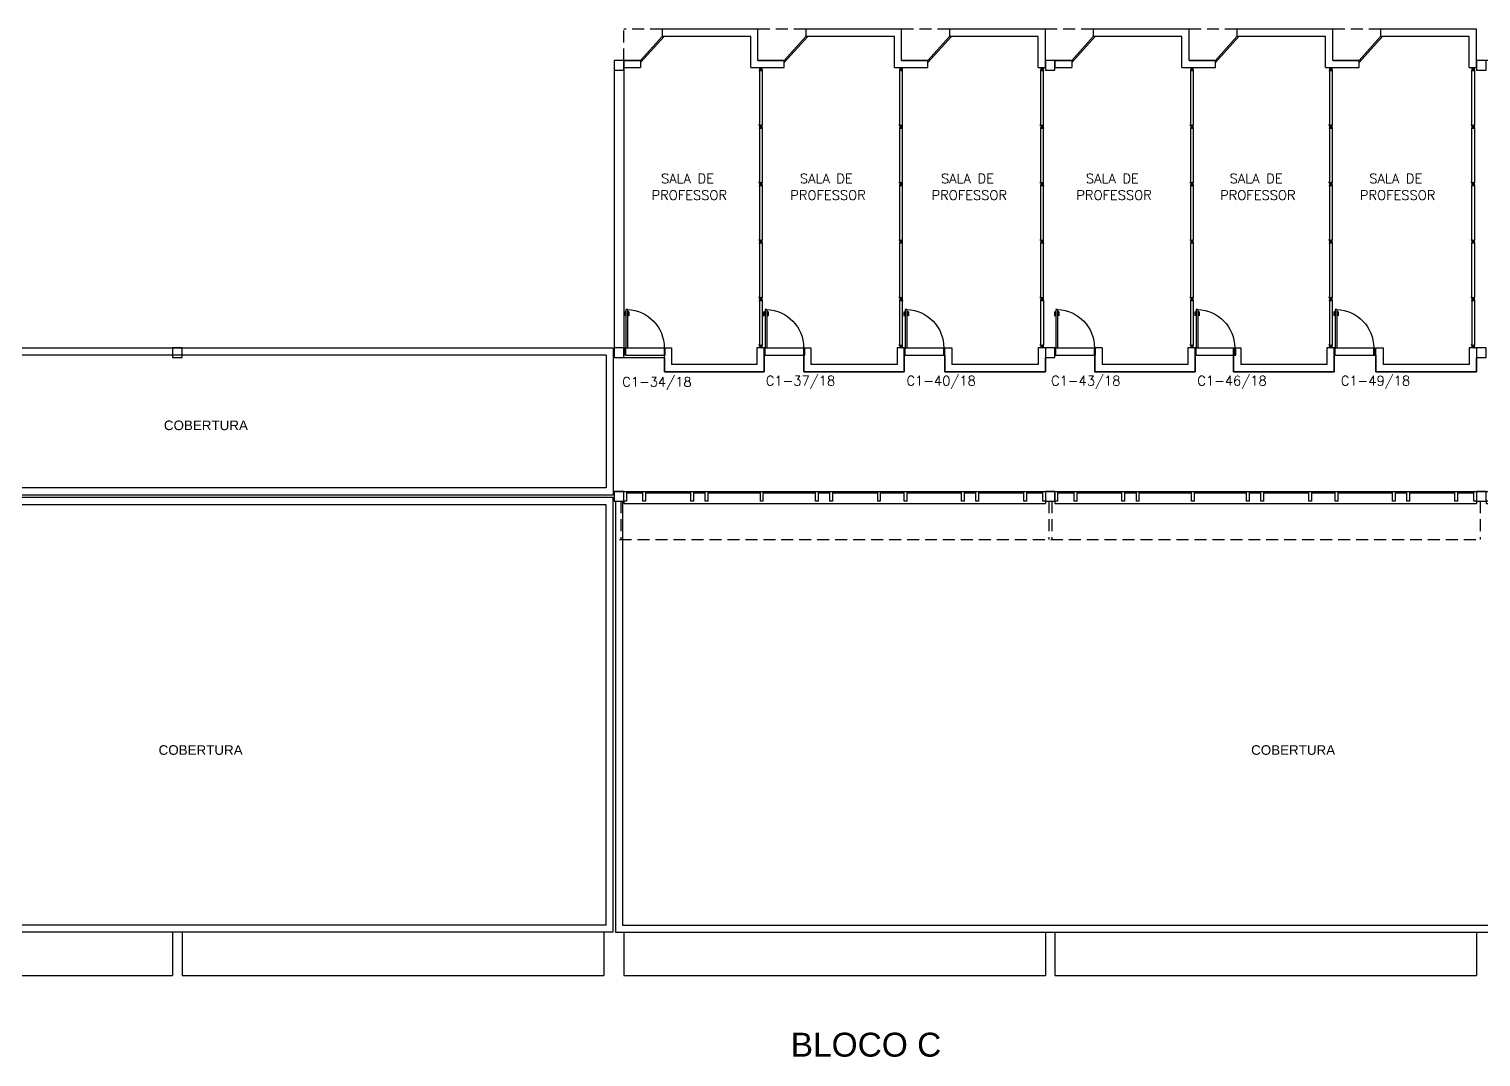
# Model space of a CAD drawing. Header units: millimetres. Extents: x 2280 to 2568, y 1267 to 1403.
# Drawn here: x 2342.47 to 2372.79, y 1300.91 to 1322.37 of the extents above; entities that cross this region are included whole.
import ezdxf

# ---------------------------------------------------------------- set-up
doc = ezdxf.new("R2010")
doc.units = ezdxf.units.MM
doc.linetypes.add('HIDDEN', pattern=[0.375, 0.25, -0.125])
for name, color, linetype in [('ALV', 2, 'Continuous'), ('ALVENARIA', 2, 'Continuous'), ('DIV', 2, 'Continuous'), ('ENDEREÇO NOVO', 2, 'Continuous'), ('ESQ', 1, 'Continuous'), ('ESTRUT', 2, 'Continuous'), ('MACANETA', 2, 'Continuous'), ('MARCO', 2, 'Continuous'), ('PL-Áreas-Depto', 2, 'Continuous'), ('PORTA', 2, 'Continuous'), ('PROJ', 1, 'HIDDEN'), ('SOLEIRA', 1, 'Continuous'), ('TEXTO', 2, 'Continuous'), ('USO', 2, 'Continuous')]:
    doc.layers.add(name, color=color, linetype=linetype)
doc.styles.get("Standard").update_dxf_attribs({"font": 'arial.ttf'})
doc.styles.add('UNB-100', font='simplex.shx', dxfattribs={"height": 0.2})

# ---------------------------------------------------------------- blocks, each defined once
blk = doc.blocks.new('ESQ9')
at = {"layer": 'ALV'}
blk.add_line((-0.2, 0), (0, 0), dxfattribs=at)
at = {"layer": 'ESQ'}
for p, q in [((0.055, 0), (8.745, 0)), ((0, -0.2), (0, -0.25)), ((0, -0.25), (8.8, -0.25)), ((0.055, -0.025), (0.4, -0.025)), ((0.455, -0.025), (1.4, -0.025)), ((1.455, -0.025), (1.7, -0.025)), ((1.755, -0.025), (2.85, -0.025)), ((2.905, -0.025), (4, -0.025)), ((4.055, -0.025), (4.3, -0.025)), ((4.355, -0.025), (5.3, -0.025)), ((5.355, -0.025), (5.85, -0.025)), ((5.905, -0.025), (7.05, -0.025)), ((7.105, -0.025), (7.35, -0.025)), ((7.405, -0.025), (8.35, -0.025)), ((8.405, -0.025), (8.745, -0.025)), ((8.8, -0.2), (8.8, -0.25))]:
    blk.add_line(p, q, dxfattribs=at)
for points in [[(0, 0), (0.055, 0), (0.055, -0.2), (0, -0.2)], [(0.4, 0), (0.455, 0), (0.455, -0.2), (0.4, -0.2)], [(1.4, 0), (1.455, 0), (1.455, -0.2), (1.4, -0.2)], [(1.7, 0), (1.755, 0), (1.755, -0.2), (1.7, -0.2)], [(2.85, 0), (2.905, 0), (2.905, -0.2), (2.85, -0.2)], [(4, 0), (4.055, 0), (4.055, -0.2), (4, -0.2)], [(4.3, 0), (4.355, 0), (4.355, -0.2), (4.3, -0.2)], [(5.3, 0), (5.355, 0), (5.355, -0.2), (5.3, -0.2)], [(5.85, 0), (5.905, 0), (5.905, -0.2), (5.85, -0.2)], [(7.05, 0), (7.105, 0), (7.105, -0.2), (7.05, -0.2)], [(7.35, 0), (7.405, 0), (7.405, -0.2), (7.35, -0.2)], [(8.35, 0), (8.405, 0), (8.405, -0.2), (8.35, -0.2)], [(8.745, 0), (8.8, 0), (8.8, -0.2), (8.745, -0.2)]]:
    blk.add_lwpolyline(points, close=True, dxfattribs=at)
blk = doc.blocks.new('DOOR80')
at = {"layer": 'MACANETA', "color": 1}
for p, q in [((-0.015, -0.665), (-0.01, -0.665)), ((-0.015, -0.755), (-0.015, -0.665)), ((-0.015, -0.755), (0.012, -0.755)), ((-0.01, -0.755), (-0.01, -0.665)), ((-0.01, -0.735), (0.012, -0.735)), ((0.012, -0.763), (0.012, -0.728)), ((0.012, -0.728), (0.015, -0.728)), ((0.012, -0.763), (0.015, -0.763)), ((0.053, -0.728), (0.05, -0.728)), ((0.053, -0.763), (0.05, -0.763)), ((0.053, -0.763), (0.053, -0.728)), ((0.075, -0.735), (0.053, -0.735)), ((0.08, -0.755), (0.053, -0.755)), ((0.08, -0.665), (0.075, -0.665)), ((0.075, -0.755), (0.075, -0.665)), ((0.08, -0.755), (0.08, -0.665))]:
    blk.add_line(p, q, dxfattribs=at)
at = {"layer": 'PORTA'}
for p, q in [((0.015, -0.8), (0.015, 0)), ((0.015, 0), (0.05, 0)), ((0.05, -0.8), (0.05, 0)), ((0.05, -0.8), (0.015, -0.8))]:
    blk.add_line(p, q, dxfattribs=at)
at = {"layer": 'PORTA', "color": 1}
blk.add_arc((0.02, 0), 0.8, 272.1491, 0, dxfattribs=at)
blk = doc.blocks.new('PORTA80')
at = {"layer": 'MARCO'}
for p, q in [((0, 0), (0.02, 0)), ((0, -0.15), (0, 0)), ((0.02, -0.15), (0.02, 0)), ((-0.002, -0.15), (-0.002, -0.15)), ((-0.002, -0.15), (-0.002, -0.15)), ((-0.002, -0.15), (-0.002, -0.15)), ((0.02, -0.15), (0, -0.15)), ((0.005, 0), (0.005, 0)), ((0.005, 0), (0.005, 0)), ((0.827, 0), (0.847, 0)), ((0.827, -0.15), (0.827, 0)), ((0.827, -0.15), (0.847, -0.15)), ((0.828, 0), (0.828, 0)), ((0.828, 0), (0.828, 0)), ((0.828, 0), (0.828, 0)), ((0.828, -0.15), (0.828, -0.15)), ((0.828, -0.15), (0.828, -0.15)), ((0.828, -0.15), (0.828, -0.15)), ((0.847, -0.15), (0.847, 0))]:
    blk.add_line(p, q, dxfattribs=at)
at = {"layer": 'SOLEIRA'}
for p, q in [((0.02, -0.15), (0.828, -0.15)), ((0.048, 0), (0.828, 0))]:
    blk.add_line(p, q, dxfattribs=at)
at = {"layer": 'PORTA', "xscale": -1, "rotation": 179.9999999948552}
blk.add_blockref('DOOR80', (0.005, 0), dxfattribs=at)
blk = doc.blocks.new('MTDIV')
for p, q in [((-0.0285, 0.0185), (-0.0285, 0.0285)), ((-0.0185, 0.0285), (-0.0285, 0.0285)), ((-0.0265, 0.0185), (-0.0285, 0.0185)), ((-0.0265, 0.0235), (-0.0265, 0.0265)), ((-0.0265, 0.0265), (-0.0185, 0.0265)), ((-0.0265, 0.0235), (0.0265, 0.0235)), ((-0.0215, 0.0235), (-0.0265, 0.0235)), ((-0.0265, 0.0185), (-0.0265, 0.0215)), ((-0.0265, 0.0215), (-0.0235, 0.0215)), ((-0.0235, 0.0215), (-0.0235, -0.0215)), ((-0.0215, 0.0235), (-0.0215, 0.0215)), ((-0.0215, 0.0215), (0.0215, 0.0215)), ((-0.0215, 0.0195), (0.0195, 0.0195)), ((-0.0215, 0.0195), (-0.0215, -0.0195)), ((-0.0185, 0.0265), (-0.0185, 0.0285)), ((-0.0049, 0), (0.0049, 0)), ((0, -0.0049), (0, 0.0049)), ((0.0115, 0.0095), (0.0115, 0.0075)), ((0.0195, 0.0095), (0.0115, 0.0095)), ((0.0215, 0.0075), (0.0115, 0.0075)), ((0.0135, 0.0075), (0.0135, 0.0055)), ((0.0215, 0.0055), (0.0135, 0.0055)), ((0.0185, 0.0265), (0.0185, 0.0285)), ((0.0185, 0.0285), (0.0285, 0.0285)), ((0.0185, 0.0265), (0.0265, 0.0265)), ((0.0195, 0.0195), (0.0195, 0.0095)), ((0.0215, 0.0235), (0.0215, 0.0075)), ((0.0215, 0.0235), (0.0265, 0.0235)), ((0.0215, 0.0055), (0.0215, -0.0055)), ((0.0235, 0.0215), (0.0235, -0.0215)), ((0.0265, 0.0215), (0.0235, 0.0215)), ((0.0265, 0.0235), (0.0265, 0.0265)), ((0.0265, 0.0185), (0.0265, 0.0215)), ((0.0265, 0.0185), (0.0285, 0.0185)), ((0.0285, 0.0185), (0.0285, 0.0285)), ((-0.0285, -0.0185), (-0.0285, -0.0285)), ((-0.0285, -0.0185), (-0.0265, -0.0185)), ((-0.0185, -0.0285), (-0.0285, -0.0285)), ((-0.0265, -0.0185), (-0.0265, -0.0215)), ((-0.0265, -0.0215), (-0.0235, -0.0215)), ((0.0265, -0.0235), (-0.0265, -0.0235)), ((-0.0265, -0.0235), (-0.0265, -0.0265)), ((-0.0215, -0.0235), (-0.0265, -0.0235)), ((-0.0185, -0.0265), (-0.0265, -0.0265)), ((-0.0215, -0.0195), (0.0195, -0.0195)), ((-0.0215, -0.0215), (0.0215, -0.0215)), ((-0.0215, -0.0215), (-0.0215, -0.0235)), ((-0.0185, -0.0265), (-0.0185, -0.0285)), ((0.0115, -0.0075), (0.0115, -0.0095)), ((0.0215, -0.0075), (0.0115, -0.0075)), ((0.0195, -0.0095), (0.0115, -0.0095)), ((0.0135, -0.0055), (0.0135, -0.0075)), ((0.0215, -0.0055), (0.0135, -0.0055)), ((0.0185, -0.0265), (0.0185, -0.0285)), ((0.0265, -0.0265), (0.0185, -0.0265)), ((0.0185, -0.0285), (0.0285, -0.0285)), ((0.0195, -0.0095), (0.0195, -0.0195)), ((0.0215, -0.0075), (0.0215, -0.0235)), ((0.0215, -0.0235), (0.0265, -0.0235)), ((0.0265, -0.0215), (0.0235, -0.0215)), ((0.0265, -0.0185), (0.0265, -0.0215)), ((0.0285, -0.0185), (0.0265, -0.0185)), ((0.0265, -0.0235), (0.0265, -0.0265)), ((0.0285, -0.0185), (0.0285, -0.0285))]:
    blk.add_line(p, q)
blk = doc.blocks.new('DIV12')
for p, q in [((-0.005, 0), (0.005, 0)), ((0, -0.005), (0, 0.005)), ((0.024, 0.018), (0.028, 0.018)), ((0.024, 0.018), (0.024, 0.016)), ((0.024, 0.016), (0.028, 0.016)), ((0.028, 0.03), (0.043, 0.03)), ((0.028, 0.018), (0.028, 0.03)), ((0.028, -0.017), (0.028, 0.016)), ((0.03, 0.028), (1.169, 0.028)), ((0.03, -0.029), (0.03, 0.028)), ((0.043, 0.03), (0.043, 0.028)), ((1.157, 0.03), (1.157, 0.028)), ((1.171, 0.03), (1.157, 0.03)), ((1.169, -0.029), (1.169, 0.028)), ((1.171, 0.018), (1.171, 0.03)), ((1.176, 0.018), (1.171, 0.018)), ((1.176, 0.016), (1.171, 0.016)), ((1.171, -0.017), (1.171, 0.016)), ((1.176, 0.018), (1.176, 0.016)), ((1.195, 0), (1.205, 0)), ((1.2, -0.005), (1.2, 0.005)), ((0.024, -0.017), (0.028, -0.017)), ((0.024, -0.017), (0.024, -0.019)), ((0.024, -0.019), (0.028, -0.019)), ((0.028, -0.031), (0.028, -0.019)), ((0.028, -0.031), (0.043, -0.031)), ((0.03, -0.029), (1.169, -0.029)), ((0.043, -0.029), (0.043, -0.031)), ((1.157, -0.029), (1.157, -0.031)), ((1.171, -0.031), (1.157, -0.031)), ((1.176, -0.017), (1.171, -0.017)), ((1.176, -0.019), (1.171, -0.019)), ((1.171, -0.031), (1.171, -0.019)), ((1.176, -0.017), (1.176, -0.019))]:
    blk.add_line(p, q)

msp = doc.modelspace()

# ---------------------------------------------------------------- linework, layer by layer
at = {"layer": 'ALV'}
for p, q in [((2354.892, 1321.718), (2354.892, 1321.518)), ((2363.892, 1321.718), (2363.892, 1321.568)), ((2354.692, 1321.518), (2354.892, 1321.518)), ((2354.672, 1315.712), (2336.497, 1315.712)), ((2354.522, 1315.562), (2336.622, 1315.562)), ((2354.522, 1315.562), (2354.522, 1312.793)), ((2354.672, 1315.712), (2354.672, 1312.643)), ((2354.522, 1312.793), (2336.622, 1312.793)), ((2354.672, 1312.643), (2336.497, 1312.643)), ((2354.672, 1312.593), (2336.497, 1312.593)), ((2354.672, 1303.518), (2354.672, 1312.593)), ((2354.692, 1312.518), (2354.892, 1312.518)), ((2354.717, 1312.518), (2354.717, 1303.518)), ((2354.867, 1312.518), (2354.867, 1303.668)), ((2363.692, 1312.693), (2363.692, 1312.543)), ((2363.892, 1312.693), (2363.892, 1312.543)), ((2354.522, 1312.443), (2336.622, 1312.443)), ((2354.522, 1303.668), (2354.522, 1312.443)), ((2354.672, 1303.518), (2336.497, 1303.518)), ((2354.522, 1303.668), (2336.622, 1303.668)), ((2345.472, 1303.518), (2345.472, 1302.618)), ((2345.672, 1303.518), (2345.672, 1302.618)), ((2354.472, 1303.518), (2354.472, 1302.618)), ((2354.717, 1303.518), (2381.867, 1303.518)), ((2354.867, 1303.668), (2381.717, 1303.668)), ((2354.892, 1303.518), (2354.892, 1302.618)), ((2363.692, 1303.518), (2363.692, 1302.618)), ((2363.892, 1303.518), (2363.892, 1302.618)), ((2372.692, 1303.518), (2372.692, 1302.618)), ((2336.672, 1302.618), (2345.472, 1302.618)), ((2345.672, 1302.618), (2354.472, 1302.618)), ((2354.892, 1302.618), (2363.692, 1302.618)), ((2363.892, 1302.618), (2372.692, 1302.618))]:
    msp.add_line(p, q, dxfattribs=at)
at = {"layer": 'ALVENARIA'}
for p, q in [((2355.692, 1322.368), (2355.692, 1322.218)), ((2357.692, 1322.368), (2355.692, 1322.368)), ((2357.542, 1322.218), (2355.692, 1322.218)), ((2357.542, 1321.568), (2357.542, 1322.218)), ((2357.692, 1321.718), (2357.692, 1322.368)), ((2358.692, 1322.368), (2358.692, 1322.218)), ((2360.692, 1322.368), (2358.692, 1322.368)), ((2360.542, 1322.218), (2358.692, 1322.218)), ((2360.542, 1321.568), (2360.542, 1322.218)), ((2360.692, 1321.718), (2360.692, 1322.368)), ((2363.692, 1322.368), (2361.692, 1322.368)), ((2361.692, 1322.368), (2361.692, 1322.218)), ((2363.542, 1322.218), (2361.692, 1322.218)), ((2363.542, 1321.568), (2363.542, 1322.218)), ((2363.692, 1321.568), (2363.692, 1322.368)), ((2366.692, 1322.368), (2364.692, 1322.368)), ((2364.692, 1322.368), (2364.692, 1322.218)), ((2366.542, 1322.218), (2364.692, 1322.218)), ((2366.542, 1321.568), (2366.542, 1322.218)), ((2366.692, 1321.718), (2366.692, 1322.368)), ((2369.692, 1322.368), (2367.692, 1322.368)), ((2367.692, 1322.368), (2367.692, 1322.218)), ((2369.542, 1322.218), (2367.692, 1322.218)), ((2369.542, 1321.568), (2369.542, 1322.218)), ((2369.692, 1321.718), (2369.692, 1322.368)), ((2372.692, 1322.368), (2370.692, 1322.368)), ((2370.692, 1322.368), (2370.692, 1322.218)), ((2372.542, 1322.218), (2370.692, 1322.218)), ((2372.542, 1321.568), (2372.542, 1322.218)), ((2372.692, 1321.568), (2372.692, 1322.368)), ((2354.892, 1321.718), (2355.242, 1321.718)), ((2355.242, 1321.718), (2355.242, 1321.568)), ((2357.692, 1321.718), (2358.242, 1321.718)), ((2358.242, 1321.568), (2358.242, 1321.718)), ((2360.692, 1321.718), (2361.242, 1321.718)), ((2361.242, 1321.568), (2361.242, 1321.718)), ((2363.892, 1321.718), (2364.242, 1321.718)), ((2364.242, 1321.718), (2364.242, 1321.568)), ((2366.692, 1321.718), (2367.242, 1321.718)), ((2367.242, 1321.568), (2367.242, 1321.718)), ((2369.692, 1321.718), (2370.242, 1321.718)), ((2370.242, 1321.568), (2370.242, 1321.718)), ((2354.692, 1321.518), (2354.692, 1315.718)), ((2354.892, 1321.568), (2355.242, 1321.568)), ((2354.892, 1321.518), (2354.892, 1315.718)), ((2357.542, 1321.568), (2358.242, 1321.568)), ((2360.542, 1321.568), (2361.242, 1321.568)), ((2363.542, 1321.568), (2363.692, 1321.568)), ((2363.892, 1321.568), (2364.242, 1321.568)), ((2366.542, 1321.568), (2367.242, 1321.568)), ((2369.542, 1321.568), (2370.242, 1321.568)), ((2372.542, 1321.568), (2372.692, 1321.568)), ((2355.74, 1315.218), (2355.74, 1315.718)), ((2355.74, 1315.718), (2355.89, 1315.718)), ((2355.89, 1315.718), (2355.89, 1315.368)), ((2357.821, 1315.718), (2357.671, 1315.718)), ((2357.671, 1315.718), (2357.671, 1315.368)), ((2357.821, 1315.718), (2357.821, 1315.218)), ((2358.647, 1315.218), (2358.647, 1315.718)), ((2358.647, 1315.718), (2358.797, 1315.718)), ((2358.797, 1315.718), (2358.797, 1315.368)), ((2360.747, 1315.718), (2360.597, 1315.718)), ((2360.597, 1315.718), (2360.597, 1315.368)), ((2360.747, 1315.718), (2360.747, 1315.218)), ((2361.592, 1315.218), (2361.592, 1315.718)), ((2361.592, 1315.718), (2361.742, 1315.718)), ((2361.742, 1315.718), (2361.742, 1315.368)), ((2363.692, 1315.718), (2363.542, 1315.718)), ((2363.542, 1315.718), (2363.542, 1315.368)), ((2363.692, 1315.718), (2363.692, 1315.218)), ((2364.5, 1315.718), (2364.65, 1315.718)), ((2364.729, 1315.218), (2364.729, 1315.718)), ((2364.879, 1315.718), (2364.729, 1315.718)), ((2364.879, 1315.718), (2364.879, 1315.368)), ((2366.67, 1315.718), (2366.67, 1315.368)), ((2366.82, 1315.718), (2366.67, 1315.718)), ((2366.82, 1315.718), (2366.82, 1315.218)), ((2367.622, 1315.718), (2367.772, 1315.718)), ((2367.622, 1315.218), (2367.622, 1315.718)), ((2367.772, 1315.718), (2367.772, 1315.368)), ((2369.572, 1315.718), (2369.572, 1315.368)), ((2369.722, 1315.718), (2369.572, 1315.718)), ((2369.722, 1315.718), (2369.722, 1315.218)), ((2370.592, 1315.718), (2370.742, 1315.718)), ((2370.592, 1315.218), (2370.592, 1315.718)), ((2370.742, 1315.718), (2370.742, 1315.368)), ((2372.542, 1315.718), (2372.542, 1315.368)), ((2372.692, 1315.718), (2372.542, 1315.718)), ((2372.692, 1315.718), (2372.692, 1315.218)), ((2357.821, 1315.218), (2355.74, 1315.218)), ((2357.671, 1315.368), (2355.89, 1315.368)), ((2360.747, 1315.218), (2358.647, 1315.218)), ((2360.597, 1315.368), (2358.797, 1315.368)), ((2363.692, 1315.218), (2361.592, 1315.218)), ((2363.542, 1315.368), (2361.742, 1315.368)), ((2366.82, 1315.218), (2364.729, 1315.218)), ((2366.67, 1315.368), (2364.879, 1315.368)), ((2369.722, 1315.218), (2367.622, 1315.218)), ((2369.572, 1315.368), (2367.772, 1315.368)), ((2372.692, 1315.218), (2370.592, 1315.218)), ((2372.542, 1315.368), (2370.742, 1315.368))]:
    msp.add_line(p, q, dxfattribs=at)
at = {"layer": 'DIV'}
for p, q in [((2357.745, 1316.737), (2357.755, 1316.737)), ((2357.75, 1316.743), (2357.75, 1316.732)), ((2360.671, 1316.737), (2360.681, 1316.737)), ((2360.676, 1316.743), (2360.676, 1316.732)), ((2363.616, 1316.737), (2363.627, 1316.737)), ((2363.621, 1316.743), (2363.621, 1316.732)), ((2366.744, 1316.737), (2366.755, 1316.737)), ((2366.75, 1316.743), (2366.75, 1316.732)), ((2369.646, 1316.737), (2369.656, 1316.737)), ((2369.651, 1316.743), (2369.651, 1316.732)), ((2372.616, 1316.737), (2372.627, 1316.737)), ((2372.621, 1316.743), (2372.621, 1316.732)), ((2357.72, 1316.709), (2357.72, 1316.695)), ((2357.72, 1316.709), (2357.732, 1316.709)), ((2357.722, 1316.695), (2357.72, 1316.695)), ((2357.722, 1316.707), (2357.722, 1315.776)), ((2357.722, 1316.707), (2357.779, 1316.707)), ((2357.732, 1316.714), (2357.732, 1316.709)), ((2357.734, 1316.714), (2357.732, 1316.714)), ((2357.734, 1316.714), (2357.734, 1316.709)), ((2357.734, 1316.709), (2357.767, 1316.709)), ((2357.767, 1316.714), (2357.767, 1316.709)), ((2357.769, 1316.714), (2357.767, 1316.714)), ((2357.769, 1316.714), (2357.769, 1316.709)), ((2357.769, 1316.709), (2357.781, 1316.709)), ((2357.779, 1316.707), (2357.779, 1315.776)), ((2357.781, 1316.695), (2357.779, 1316.695)), ((2357.781, 1316.709), (2357.781, 1316.695)), ((2360.646, 1316.709), (2360.646, 1316.695)), ((2360.646, 1316.709), (2360.658, 1316.709)), ((2360.648, 1316.695), (2360.646, 1316.695)), ((2360.648, 1316.707), (2360.648, 1315.776)), ((2360.648, 1316.707), (2360.705, 1316.707)), ((2360.658, 1316.714), (2360.658, 1316.709)), ((2360.66, 1316.714), (2360.658, 1316.714)), ((2360.66, 1316.714), (2360.66, 1316.709)), ((2360.66, 1316.709), (2360.693, 1316.709)), ((2360.693, 1316.714), (2360.693, 1316.709)), ((2360.695, 1316.714), (2360.693, 1316.714)), ((2360.695, 1316.714), (2360.695, 1316.709)), ((2360.695, 1316.709), (2360.707, 1316.709)), ((2360.705, 1316.707), (2360.705, 1315.776)), ((2360.707, 1316.695), (2360.705, 1316.695)), ((2360.707, 1316.709), (2360.707, 1316.695)), ((2363.591, 1316.709), (2363.591, 1316.695)), ((2363.591, 1316.709), (2363.603, 1316.709)), ((2363.593, 1316.695), (2363.591, 1316.695)), ((2363.593, 1316.707), (2363.593, 1315.776)), ((2363.593, 1316.707), (2363.65, 1316.707)), ((2363.603, 1316.714), (2363.603, 1316.709)), ((2363.605, 1316.714), (2363.603, 1316.714)), ((2363.605, 1316.714), (2363.605, 1316.709)), ((2363.605, 1316.709), (2363.638, 1316.709)), ((2363.638, 1316.714), (2363.638, 1316.709)), ((2363.64, 1316.714), (2363.638, 1316.714)), ((2363.64, 1316.714), (2363.64, 1316.709)), ((2363.64, 1316.709), (2363.652, 1316.709)), ((2363.65, 1316.707), (2363.65, 1315.776)), ((2363.652, 1316.695), (2363.65, 1316.695)), ((2363.652, 1316.709), (2363.652, 1316.695)), ((2366.719, 1316.709), (2366.719, 1316.695)), ((2366.719, 1316.709), (2366.731, 1316.709)), ((2366.721, 1316.695), (2366.719, 1316.695)), ((2366.721, 1316.707), (2366.721, 1315.776)), ((2366.721, 1316.707), (2366.778, 1316.707)), ((2366.731, 1316.714), (2366.731, 1316.709)), ((2366.733, 1316.714), (2366.731, 1316.714)), ((2366.733, 1316.714), (2366.733, 1316.709)), ((2366.733, 1316.709), (2366.766, 1316.709)), ((2366.766, 1316.714), (2366.766, 1316.709)), ((2366.768, 1316.714), (2366.766, 1316.714)), ((2366.768, 1316.714), (2366.768, 1316.709)), ((2366.768, 1316.709), (2366.78, 1316.709)), ((2366.778, 1316.707), (2366.778, 1315.776)), ((2366.78, 1316.695), (2366.778, 1316.695)), ((2366.78, 1316.709), (2366.78, 1316.695)), ((2369.62, 1316.709), (2369.62, 1316.695)), ((2369.62, 1316.709), (2369.632, 1316.709)), ((2369.622, 1316.695), (2369.62, 1316.695)), ((2369.622, 1316.707), (2369.622, 1315.776)), ((2369.622, 1316.707), (2369.679, 1316.707)), ((2369.632, 1316.714), (2369.632, 1316.709)), ((2369.634, 1316.714), (2369.632, 1316.714)), ((2369.634, 1316.714), (2369.634, 1316.709)), ((2369.634, 1316.709), (2369.667, 1316.709)), ((2369.667, 1316.714), (2369.667, 1316.709)), ((2369.669, 1316.714), (2369.667, 1316.714)), ((2369.669, 1316.714), (2369.669, 1316.709)), ((2369.669, 1316.709), (2369.681, 1316.709)), ((2369.679, 1316.707), (2369.679, 1315.776)), ((2369.681, 1316.695), (2369.679, 1316.695)), ((2369.681, 1316.709), (2369.681, 1316.695)), ((2372.591, 1316.709), (2372.591, 1316.695)), ((2372.591, 1316.709), (2372.603, 1316.709)), ((2372.593, 1316.695), (2372.591, 1316.695)), ((2372.593, 1316.707), (2372.593, 1315.776)), ((2372.593, 1316.707), (2372.65, 1316.707)), ((2372.603, 1316.714), (2372.603, 1316.709)), ((2372.605, 1316.714), (2372.603, 1316.714)), ((2372.605, 1316.714), (2372.605, 1316.709)), ((2372.605, 1316.709), (2372.638, 1316.709)), ((2372.638, 1316.714), (2372.638, 1316.709)), ((2372.64, 1316.714), (2372.638, 1316.714)), ((2372.64, 1316.714), (2372.64, 1316.709)), ((2372.64, 1316.709), (2372.652, 1316.709)), ((2372.65, 1316.707), (2372.65, 1315.776)), ((2372.652, 1316.695), (2372.65, 1316.695)), ((2372.652, 1316.709), (2372.652, 1316.695)), ((2357.722, 1315.789), (2357.72, 1315.789)), ((2357.72, 1315.774), (2357.72, 1315.789)), ((2357.72, 1315.774), (2357.732, 1315.774)), ((2357.722, 1315.776), (2357.779, 1315.776)), ((2357.732, 1315.769), (2357.732, 1315.774)), ((2357.734, 1315.769), (2357.732, 1315.769)), ((2357.734, 1315.774), (2357.767, 1315.774)), ((2357.734, 1315.769), (2357.734, 1315.774)), ((2357.745, 1315.746), (2357.755, 1315.746)), ((2357.75, 1315.751), (2357.75, 1315.741)), ((2357.767, 1315.769), (2357.767, 1315.774)), ((2357.769, 1315.769), (2357.767, 1315.769)), ((2357.769, 1315.774), (2357.781, 1315.774)), ((2357.769, 1315.769), (2357.769, 1315.774)), ((2357.781, 1315.789), (2357.779, 1315.789)), ((2357.781, 1315.774), (2357.781, 1315.789)), ((2360.648, 1315.789), (2360.646, 1315.789)), ((2360.646, 1315.774), (2360.646, 1315.789)), ((2360.646, 1315.774), (2360.658, 1315.774)), ((2360.648, 1315.776), (2360.705, 1315.776)), ((2360.658, 1315.769), (2360.658, 1315.774)), ((2360.66, 1315.769), (2360.658, 1315.769)), ((2360.66, 1315.774), (2360.693, 1315.774)), ((2360.66, 1315.769), (2360.66, 1315.774)), ((2360.671, 1315.746), (2360.681, 1315.746)), ((2360.676, 1315.751), (2360.676, 1315.741)), ((2360.693, 1315.769), (2360.693, 1315.774)), ((2360.695, 1315.769), (2360.693, 1315.769)), ((2360.695, 1315.774), (2360.707, 1315.774)), ((2360.695, 1315.769), (2360.695, 1315.774)), ((2360.707, 1315.789), (2360.705, 1315.789)), ((2360.707, 1315.774), (2360.707, 1315.789)), ((2363.593, 1315.789), (2363.591, 1315.789)), ((2363.591, 1315.774), (2363.591, 1315.789)), ((2363.591, 1315.774), (2363.603, 1315.774)), ((2363.593, 1315.776), (2363.65, 1315.776)), ((2363.603, 1315.769), (2363.603, 1315.774)), ((2363.605, 1315.769), (2363.603, 1315.769)), ((2363.605, 1315.774), (2363.638, 1315.774)), ((2363.605, 1315.769), (2363.605, 1315.774)), ((2363.616, 1315.746), (2363.626, 1315.746)), ((2363.621, 1315.751), (2363.621, 1315.741)), ((2363.638, 1315.769), (2363.638, 1315.774)), ((2363.64, 1315.769), (2363.638, 1315.769)), ((2363.64, 1315.774), (2363.652, 1315.774)), ((2363.64, 1315.769), (2363.64, 1315.774)), ((2363.652, 1315.789), (2363.65, 1315.789)), ((2363.652, 1315.774), (2363.652, 1315.789)), ((2366.721, 1315.789), (2366.719, 1315.789)), ((2366.719, 1315.774), (2366.719, 1315.789)), ((2366.719, 1315.774), (2366.731, 1315.774)), ((2366.721, 1315.776), (2366.778, 1315.776)), ((2366.731, 1315.769), (2366.731, 1315.774)), ((2366.733, 1315.769), (2366.731, 1315.769)), ((2366.733, 1315.774), (2366.766, 1315.774)), ((2366.733, 1315.769), (2366.733, 1315.774)), ((2366.744, 1315.746), (2366.755, 1315.746)), ((2366.75, 1315.751), (2366.75, 1315.741)), ((2366.766, 1315.769), (2366.766, 1315.774)), ((2366.768, 1315.769), (2366.766, 1315.769)), ((2366.768, 1315.774), (2366.78, 1315.774)), ((2366.768, 1315.769), (2366.768, 1315.774)), ((2366.78, 1315.789), (2366.778, 1315.789)), ((2366.78, 1315.774), (2366.78, 1315.789)), ((2369.622, 1315.789), (2369.62, 1315.789)), ((2369.62, 1315.774), (2369.62, 1315.789)), ((2369.62, 1315.774), (2369.632, 1315.774)), ((2369.622, 1315.776), (2369.679, 1315.776)), ((2369.632, 1315.769), (2369.632, 1315.774)), ((2369.634, 1315.769), (2369.632, 1315.769)), ((2369.634, 1315.774), (2369.667, 1315.774)), ((2369.634, 1315.769), (2369.634, 1315.774)), ((2369.646, 1315.746), (2369.656, 1315.746)), ((2369.651, 1315.751), (2369.651, 1315.741)), ((2369.667, 1315.769), (2369.667, 1315.774)), ((2369.669, 1315.769), (2369.667, 1315.769)), ((2369.669, 1315.774), (2369.681, 1315.774)), ((2369.669, 1315.769), (2369.669, 1315.774)), ((2369.681, 1315.789), (2369.679, 1315.789)), ((2369.681, 1315.774), (2369.681, 1315.789)), ((2372.593, 1315.789), (2372.591, 1315.789)), ((2372.591, 1315.774), (2372.591, 1315.789)), ((2372.591, 1315.774), (2372.603, 1315.774)), ((2372.593, 1315.776), (2372.65, 1315.776)), ((2372.603, 1315.769), (2372.603, 1315.774)), ((2372.605, 1315.769), (2372.603, 1315.769)), ((2372.605, 1315.774), (2372.638, 1315.774)), ((2372.605, 1315.769), (2372.605, 1315.774)), ((2372.616, 1315.746), (2372.626, 1315.746)), ((2372.621, 1315.751), (2372.621, 1315.741)), ((2372.638, 1315.769), (2372.638, 1315.774)), ((2372.64, 1315.769), (2372.638, 1315.769)), ((2372.64, 1315.774), (2372.652, 1315.774)), ((2372.64, 1315.769), (2372.64, 1315.774)), ((2372.652, 1315.789), (2372.65, 1315.789)), ((2372.652, 1315.774), (2372.652, 1315.789))]:
    msp.add_line(p, q, dxfattribs=at)
at = {"layer": 'ESQ'}
for p, q in [((2355.733, 1322.218), (2355.242, 1321.674)), ((2355.692, 1322.218), (2355.242, 1321.718)), ((2358.733, 1322.218), (2358.242, 1321.674)), ((2358.692, 1322.218), (2358.242, 1321.718)), ((2361.692, 1322.218), (2361.242, 1321.718)), ((2361.733, 1322.218), (2361.242, 1321.674)), ((2364.733, 1322.218), (2364.242, 1321.674)), ((2364.692, 1322.218), (2364.242, 1321.718)), ((2367.733, 1322.218), (2367.242, 1321.674)), ((2367.692, 1322.218), (2367.242, 1321.718)), ((2370.692, 1322.218), (2370.242, 1321.718)), ((2370.733, 1322.218), (2370.242, 1321.674)), ((2354.472, 1303.518), (2354.472, 1303.468))]:
    msp.add_line(p, q, dxfattribs=at)
at = {"layer": 'ESTRUT'}
for points in [[(2354.892, 1321.718), (2354.692, 1321.718), (2354.692, 1321.518), (2354.892, 1321.518)], [(2363.892, 1321.718), (2363.692, 1321.718), (2363.692, 1321.518), (2363.892, 1321.518)], [(2372.892, 1321.718), (2372.692, 1321.718), (2372.692, 1321.518), (2372.892, 1321.518)], [(2345.672, 1315.718), (2345.472, 1315.718), (2345.472, 1315.518), (2345.672, 1315.518)], [(2354.892, 1315.718), (2354.692, 1315.718), (2354.692, 1315.518), (2354.892, 1315.518)], [(2363.892, 1315.718), (2363.692, 1315.718), (2363.692, 1315.518), (2363.892, 1315.518)], [(2372.892, 1315.718), (2372.692, 1315.718), (2372.692, 1315.518), (2372.892, 1315.518)], [(2354.892, 1312.718), (2354.692, 1312.718), (2354.692, 1312.518), (2354.892, 1312.518)], [(2363.892, 1312.718), (2363.692, 1312.718), (2363.692, 1312.518), (2363.892, 1312.518)], [(2372.892, 1312.718), (2372.692, 1312.718), (2372.692, 1312.518), (2372.892, 1312.518)]]:
    msp.add_lwpolyline(points, close=True, dxfattribs=at)
at = {"layer": 'MARCO'}
msp.add_line((2363.947, 1312.543), (2363.947, 1312.533), dxfattribs=at)
at = {"layer": 'PL-Áreas-Depto'}
msp.add_lwpolyline([(2373.242, 1321.718), (2372.692, 1321.718), (2372.692, 1322.368), (2370.692, 1322.368), (2370.692, 1322.218), (2370.242, 1321.718), (2369.692, 1321.718), (2369.692, 1322.368), (2367.692, 1322.368), (2367.692, 1322.218), (2367.242, 1321.718), (2366.692, 1321.718), (2366.692, 1322.368), (2364.692, 1322.368), (2364.692, 1322.218), (2364.242, 1321.718), (2363.692, 1321.718), (2363.692, 1322.368), (2361.692, 1322.368), (2361.692, 1322.218), (2361.242, 1321.718), (2360.692, 1321.718), (2360.692, 1322.368), (2358.692, 1322.368), (2358.692, 1322.218), (2358.242, 1321.718), (2357.692, 1321.718), (2357.692, 1322.368), (2355.692, 1322.368), (2355.692, 1322.218), (2355.242, 1321.718), (2354.692, 1321.718), (2354.692, 1315.518), (2355.74, 1315.518), (2355.74, 1315.218), (2357.821, 1315.218), (2357.819, 1315.568), (2358.647, 1315.568), (2358.647, 1315.218), (2360.747, 1315.218), (2360.745, 1315.568), (2361.594, 1315.568), (2361.592, 1315.218), (2363.692, 1315.218), (2363.692, 1315.518), (2363.892, 1315.518), (2363.892, 1315.568), (2364.719, 1315.568), (2364.72, 1315.218), (2366.82, 1315.218), (2366.82, 1315.568), (2367.622, 1315.568), (2367.622, 1315.218), (2369.722, 1315.218), (2369.722, 1315.568), (2370.592, 1315.568), (2370.592, 1315.218), (2372.692, 1315.218), (2372.692, 1315.518), (2372.892, 1315.518)], dxfattribs=at)
at = {"layer": 'PROJ'}
for p, q in [((2354.892, 1321.718), (2354.892, 1322.373)), ((2355.692, 1322.368), (2354.894, 1322.368)), ((2358.692, 1322.368), (2357.692, 1322.368)), ((2361.692, 1322.368), (2360.692, 1322.368)), ((2364.692, 1322.368), (2363.692, 1322.368)), ((2367.692, 1322.368), (2366.692, 1322.368)), ((2370.692, 1322.368), (2369.692, 1322.368)), ((2354.83, 1312.516), (2354.83, 1311.718)), ((2363.767, 1312.518), (2363.767, 1311.718)), ((2363.83, 1312.516), (2363.83, 1311.718)), ((2372.767, 1312.518), (2372.767, 1311.718)), ((2354.805, 1311.718), (2363.767, 1311.718)), ((2363.805, 1311.718), (2372.767, 1311.718))]:
    msp.add_line(p, q, dxfattribs=at)

# ---------------------------------------------------------------- block references
at = {"layer": 'ALV'}
for name, p in [('PORTA80', (2354.911, 1315.718)), ('PORTA80', (2357.821, 1315.718)), ('PORTA80', (2360.747, 1315.718)), ('PORTA80', (2363.892, 1315.718)), ('PORTA80', (2366.82, 1315.718)), ('PORTA80', (2369.722, 1315.718)), ('ESQ9', (2354.892, 1312.718)), ('ESQ9', (2363.892, 1312.718)), ('ESQ9', (2372.892, 1312.718))]:
    msp.add_blockref(name, p, dxfattribs=at)
at = {"layer": 'DIV', "rotation": 270}
for p in [(2357.75, 1321.537), (2360.676, 1321.537), (2363.621, 1321.537), (2366.75, 1321.537), (2369.651, 1321.537), (2372.621, 1321.537), (2357.75, 1320.337), (2360.676, 1320.337), (2363.621, 1320.337), (2366.75, 1320.337), (2369.651, 1320.337), (2372.621, 1320.337), (2357.75, 1319.137), (2360.676, 1319.137), (2363.621, 1319.137), (2366.75, 1319.137), (2369.651, 1319.137), (2372.621, 1319.137), (2357.75, 1317.937), (2360.676, 1317.937), (2363.621, 1317.937), (2366.75, 1317.937), (2369.651, 1317.937), (2372.621, 1317.937)]:
    msp.add_blockref('DIV12', p, dxfattribs=at)
at = {"layer": 'DIV'}
for p in [(2357.75, 1321.537), (2360.676, 1321.537), (2363.621, 1321.537), (2366.75, 1321.537), (2369.651, 1321.537), (2372.621, 1321.537), (2357.75, 1320.337), (2360.676, 1320.337), (2363.621, 1320.337), (2366.75, 1320.337), (2369.651, 1320.337), (2372.621, 1320.337), (2357.75, 1319.137), (2360.676, 1319.137), (2363.621, 1319.137), (2366.75, 1319.137), (2369.651, 1319.137), (2372.621, 1319.137), (2357.75, 1317.937), (2360.676, 1317.937), (2363.621, 1317.937), (2366.75, 1317.937), (2369.651, 1317.937), (2372.621, 1317.937), (2357.75, 1316.737), (2360.676, 1316.737), (2363.621, 1316.737), (2366.75, 1316.737), (2369.651, 1316.737), (2372.621, 1316.737), (2357.75, 1315.746), (2360.676, 1315.746), (2363.621, 1315.746), (2366.75, 1315.746), (2369.651, 1315.746), (2372.621, 1315.746)]:
    msp.add_blockref('MTDIV', p, dxfattribs=at)

# ---------------------------------------------------------------- texts
at = {"layer": 'ALV'}
for p in [(2345.29, 1314), (2345.18, 1307.222), (2367.988, 1307.222)]:
    msp.add_text('COBERTURA', height=0.2, dxfattribs=at).set_placement(p)
at = {"layer": 'ENDEREÇO NOVO', "style": 'UNB-100'}
for s, p in [('C1-34/18', (2354.858, 1314.908)), ('C1-37/18', (2357.856, 1314.931)), ('C1-40/18', (2360.793, 1314.931)), ('C1-43/18', (2363.812, 1314.931)), ('C1-46/18', (2366.864, 1314.931)), ('C1-49/18', (2369.86, 1314.931))]:
    msp.add_text(s, height=0.2, dxfattribs=at).set_placement(p)
at = {"layer": 'TEXTO', "style": 'UNB-100'}
for s, p in [('SALA DE', (2355.669, 1319.153)), ('SALA DE', (2358.566, 1319.153)), ('SALA DE', (2361.514, 1319.153)), ('SALA DE', (2364.537, 1319.153)), ('SALA DE', (2367.539, 1319.153)), ('SALA DE', (2370.456, 1319.153)), ('PROFESSOR', (2355.47, 1318.806)), ('PROFESSOR', (2358.366, 1318.806)), ('PROFESSOR', (2361.315, 1318.806)), ('PROFESSOR', (2364.338, 1318.806)), ('PROFESSOR', (2367.339, 1318.806)), ('PROFESSOR', (2370.257, 1318.806))]:
    msp.add_text(s, height=0.2, dxfattribs=at).set_placement(p)
at = {"layer": 'USO'}
msp.add_text('BLOCO C ', height=0.5, dxfattribs=at).set_placement((2358.376, 1300.921))

doc.saveas('drawing.dxf')
